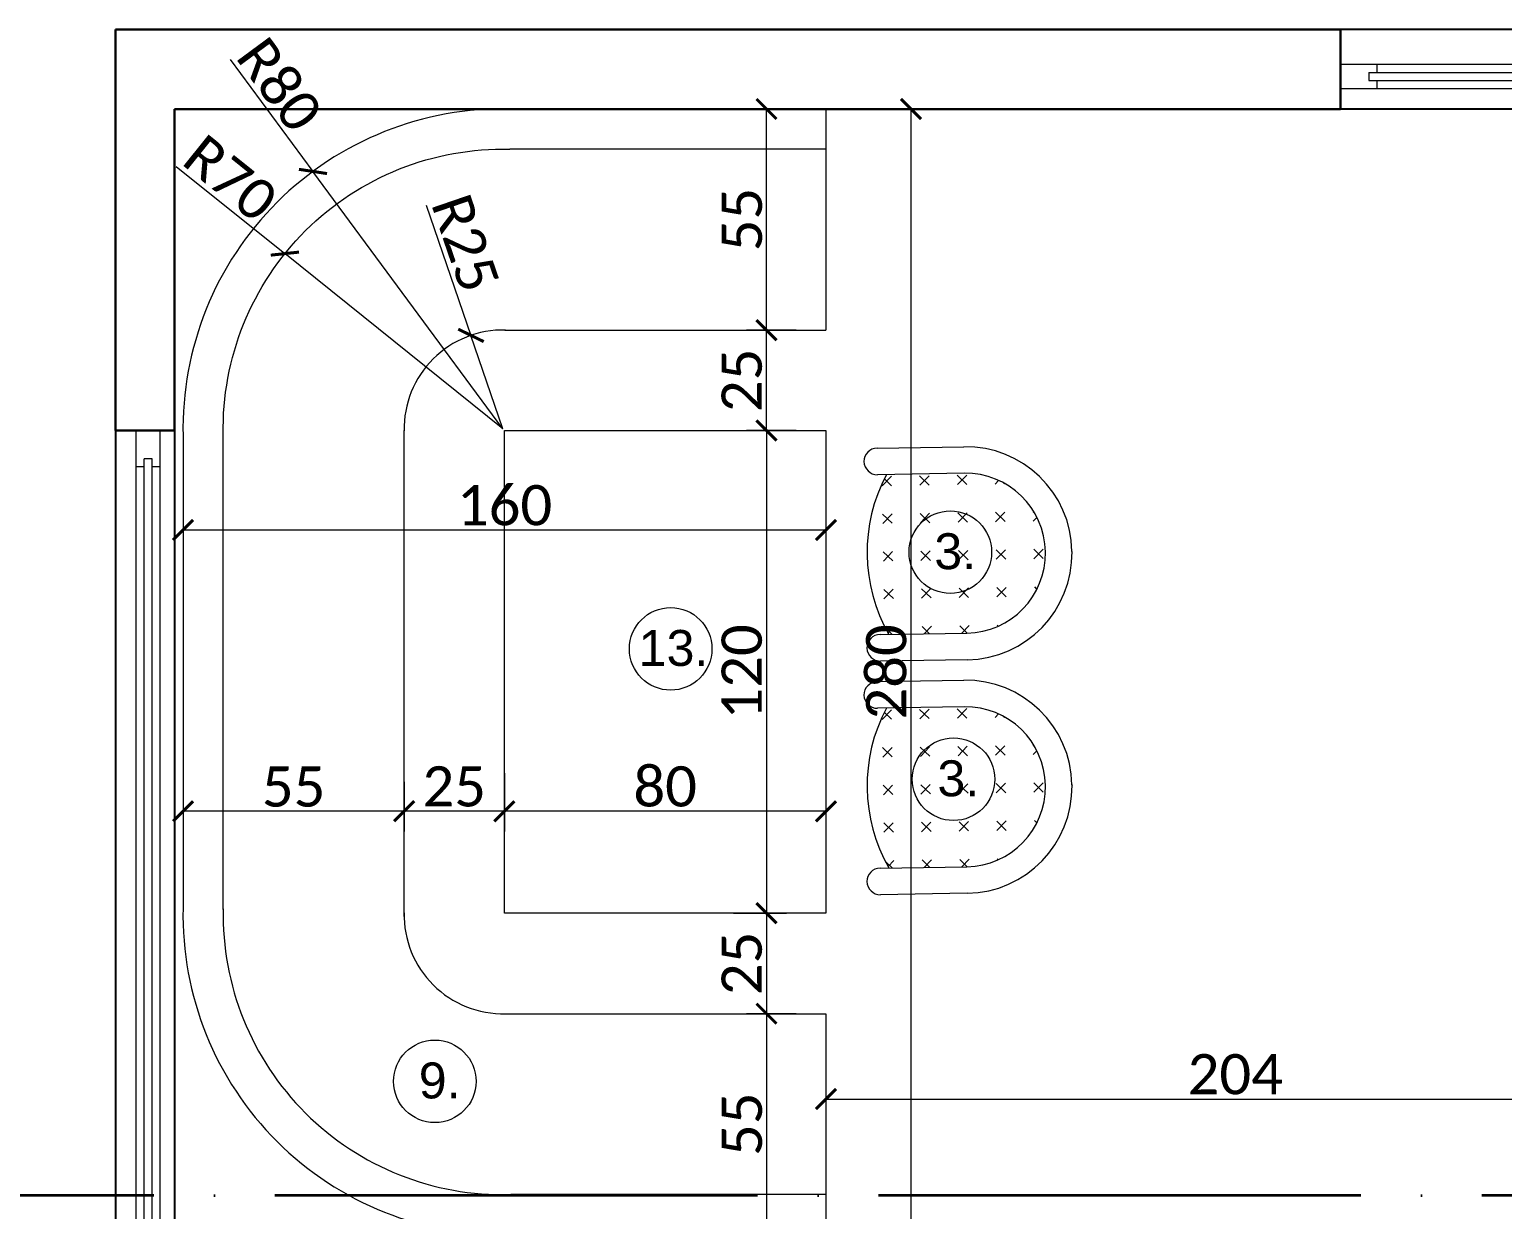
# Model space of a CAD drawing. Header units: centimetres. Extents: x -26724 to 60145, y -23645 to 6771.
# Drawn here: x -19476.2 to -19109.8, y 6281.7 to 6575.2 of the extents above; entities that cross this region are included whole.
import ezdxf

# ---------------------------------------------------------------- set-up
doc = ezdxf.new("R2010")
doc.units = ezdxf.units.CM
doc.linetypes.add('ACAD_ISO04W100', pattern=[30, 24, -3, 0, -3])
doc.linetypes.add('AUSGEZOGEN', pattern=[0])
for name, color, linetype, lineweight in [('4.KOTE', 88, 'Continuous', 15), ('namestaj', 8, 'Continuous', 9), ('namjestaj', 150, 'Continuous', 5), ('prozori', 140, 'Continuous', 13), ('zid', 7, 'Continuous', 40)]:
    doc.layers.add(name, color=color, linetype=linetype, lineweight=lineweight)
doc.layers.add('IZGLED 2', color=253, linetype='Continuous', lineweight=9, true_color=0x828282)
doc.layers.add('pozicije', color=7, linetype='Continuous')
doc.styles.add('0.15', font='arial.ttf', dxfattribs={"height": 0.15})
doc.styles.get("Standard").update_dxf_attribs({"font": 'calibri.ttf'})
doc.dimstyles.new('ja 1 50', dxfattribs={"dimtxt": 10, "dimasz": 5, "dimexe": 5, "dimexo": 5, "dimgap": 1, "dimtad": 1, "dimdec": 0, "dimtxsty": 'Standard', "dimblk": 'ARCHTICK', "dimcen": 2.5, "dimclrd": 256, "dimclrt": 7, "dimadec": 0, "dimazin": 0, "dimtfac": 1, "dimtdec": 0, "dimtix": 1, "dimtmove": 1, "dimatfit": 3, "dimldrblk": 'ARCHTICK', "dimfxl": 10, "dimfxlon": 1, "dimlwd": 0, "dimlwe": 9, "dimarcsym": 0})

# ---------------------------------------------------------------- blocks, each defined once
blk = doc.blocks.new('_ArchTick')
at = {"color": 0, "linetype": 'ByBlock', "const_width": 0.15}
blk.add_lwpolyline([(-0.5, -0.5), (0.5, 0.5)], dxfattribs=at)
blk = doc.blocks.new('*D2879')
at = {"layer": '4.KOTE', "color": 0, "lineweight": 9, "transparency": 16777216}
for p, q in [((-19278.07, 6318.73), (-19278.07, 6304.23)), ((-19074.46, 6309.23), (-19074.46, 6314.23))]:
    blk.add_line(p, q, dxfattribs=at)
at = {"layer": '4.KOTE', "lineweight": 0, "transparency": 16777216}
blk.add_line((-19278.07, 6309.23), (-19074.46, 6309.23), dxfattribs=at)
at = {"layer": 'Defpoints', "color": 0, "lineweight": 50, "transparency": 16777216}
for p in [(-19278.07, 6355.45, 13.5), (-19074.46, 6309.23), (-19074.46, 6309.23)]:
    blk.add_point(p, dxfattribs=at)
at = {"layer": '4.KOTE', "lineweight": 0, "transparency": 16777216, "xscale": 5, "yscale": 5, "zscale": 5, "rotation": 180}
blk.add_blockref('_ArchTick', (-19278.07, 6309.23), dxfattribs=at)
at = {"layer": '4.KOTE', "lineweight": 0, "transparency": 16777216, "xscale": 5, "yscale": 5, "zscale": 5}
blk.add_blockref('_ArchTick', (-19074.46, 6309.23), dxfattribs=at)
at = {"layer": '4.KOTE', "color": 7, "transparency": 16777216, "insert": (-19176.27, 6315.35), "char_height": 10, "attachment_point": 5}
blk.add_mtext('204', dxfattribs=at)
blk = doc.blocks.new('*D2862')
at = {"layer": '4.KOTE', "color": 0, "lineweight": 9, "transparency": 16777216}
for p, q in [((-19358.07, 6390.31), (-19358.07, 6375.8)), ((-19278.07, 6390.31), (-19278.07, 6375.8))]:
    blk.add_line(p, q, dxfattribs=at)
at = {"layer": '4.KOTE', "lineweight": 0, "transparency": 16777216}
blk.add_line((-19278.07, 6380.8), (-19358.07, 6380.8), dxfattribs=at)
at = {"layer": 'Defpoints', "color": 0, "lineweight": 50, "transparency": 16777216}
for p in [(-19358.07, 6427.03, 13.5), (-19278.07, 6427.03, 13.5), (-19358.07, 6380.8)]:
    blk.add_point(p, dxfattribs=at)
at = {"layer": '4.KOTE', "lineweight": 0, "transparency": 16777216, "xscale": 5, "yscale": 5, "zscale": 5, "rotation": 180}
blk.add_blockref('_ArchTick', (-19358.07, 6380.8), dxfattribs=at)
at = {"layer": '4.KOTE', "lineweight": 0, "transparency": 16777216, "xscale": 5, "yscale": 5, "zscale": 5}
blk.add_blockref('_ArchTick', (-19278.07, 6380.8), dxfattribs=at)
at = {"layer": '4.KOTE', "color": 7, "transparency": 16777216, "insert": (-19318.07, 6386.93), "char_height": 10, "attachment_point": 5}
blk.add_mtext('80', dxfattribs=at)
blk = doc.blocks.new('*D2880')
at = {"layer": '4.KOTE', "color": 0, "lineweight": 9, "transparency": 16777216}
for p, q in [((-19285.48, 6475.48), (-19297.87, 6475.48)), ((-19285.48, 6355.45), (-19297.87, 6355.45))]:
    blk.add_line(p, q, dxfattribs=at)
at = {"layer": '4.KOTE', "lineweight": 0, "transparency": 16777216}
blk.add_line((-19292.87, 6475.48), (-19292.87, 6355.45), dxfattribs=at)
at = {"layer": 'Defpoints', "color": 0, "lineweight": 50, "transparency": 16777216}
for p in [(-19278.07, 6475.48, 13.5), (-19292.87, 6355.45), (-19278.07, 6355.45, 13.5)]:
    blk.add_point(p, dxfattribs=at)
at = {"layer": '4.KOTE', "lineweight": 0, "transparency": 16777216, "xscale": 5, "yscale": 5, "zscale": 5}
for p, rotation in [((-19292.87, 6475.48), 90), ((-19292.87, 6355.45), 270)]:
    blk.add_blockref('_ArchTick', p, dxfattribs=dict(at, rotation=rotation))
at = {"layer": '4.KOTE', "color": 7, "transparency": 16777216, "insert": (-19298.99, 6415.46), "char_height": 10, "attachment_point": 5, "rotation": 90}
blk.add_mtext('120', dxfattribs=at)
blk = doc.blocks.new('*D2881')
at = {"layer": '4.KOTE', "color": 0, "lineweight": 9, "transparency": 16777216}
for p, q in [((-19265.25, 6555.46), (-19251.93, 6555.46)), ((-19266.8, 6275.47), (-19251.93, 6275.47))]:
    blk.add_line(p, q, dxfattribs=at)
at = {"layer": '4.KOTE', "lineweight": 0, "transparency": 16777216}
blk.add_line((-19256.93, 6555.46), (-19256.93, 6275.47), dxfattribs=at)
at = {"layer": 'Defpoints', "color": 0, "lineweight": 50, "transparency": 16777216}
for p in [(-19278.07, 6555.46, 13.5), (-19356.44, 6275.47, 13.5), (-19256.93, 6275.47)]:
    blk.add_point(p, dxfattribs=at)
at = {"layer": '4.KOTE', "lineweight": 0, "transparency": 16777216, "xscale": 5, "yscale": 5, "zscale": 5}
for p, rotation in [((-19256.93, 6555.46), 90), ((-19256.93, 6275.47), 270)]:
    blk.add_blockref('_ArchTick', p, dxfattribs=dict(at, rotation=rotation))
at = {"layer": '4.KOTE', "color": 7, "transparency": 16777216, "insert": (-19263.05, 6415.47), "char_height": 10, "attachment_point": 5, "rotation": 90}
blk.add_mtext('280', dxfattribs=at)
blk = doc.blocks.new('*D2882')
at = {"layer": '4.KOTE', "color": 0, "lineweight": 9, "transparency": 16777216}
for p, q in [((-19278.07, 6459.2), (-19278.07, 6445.74)), ((-19437.98, 6455.4), (-19437.98, 6445.74))]:
    blk.add_line(p, q, dxfattribs=at)
at = {"layer": '4.KOTE', "lineweight": 0, "transparency": 16777216}
blk.add_line((-19278.07, 6450.74), (-19437.98, 6450.74), dxfattribs=at)
at = {"layer": 'Defpoints', "color": 0, "lineweight": 50, "transparency": 16777216}
for p in [(-19278.07, 6500.48, 27), (-19437.98, 6458.89, 13.5), (-19437.98, 6450.74)]:
    blk.add_point(p, dxfattribs=at)
at = {"layer": '4.KOTE', "lineweight": 0, "transparency": 16777216, "xscale": 5, "yscale": 5, "zscale": 5, "rotation": 180}
blk.add_blockref('_ArchTick', (-19437.98, 6450.74), dxfattribs=at)
at = {"layer": '4.KOTE', "lineweight": 0, "transparency": 16777216, "xscale": 5, "yscale": 5, "zscale": 5}
blk.add_blockref('_ArchTick', (-19278.07, 6450.74), dxfattribs=at)
at = {"layer": '4.KOTE', "color": 7, "transparency": 16777216, "insert": (-19358.02, 6456.87), "char_height": 10, "attachment_point": 5}
blk.add_mtext('160', dxfattribs=at)
blk = doc.blocks.new('*D2859')
at = {"layer": '4.KOTE', "lineweight": 0, "transparency": 16777216}
for p in [(-19439.66, 6541.2), (-19358.41, 6475.9)]:
    blk.add_line(p, (-19412.65, 6519.49), dxfattribs=at)
at = {"layer": 'Defpoints', "color": 0, "lineweight": 50, "transparency": 16777216}
for p in [(-19412.65, 6519.49, 13.5), (-19358.41, 6475.9, 13.5)]:
    blk.add_point(p, dxfattribs=at)
at = {"layer": '4.KOTE', "lineweight": 0, "transparency": 16777216, "xscale": 5, "yscale": 5, "zscale": 5, "rotation": 321.2116402817499}
blk.add_blockref('_ArchTick', (-19412.65, 6519.49), dxfattribs=at)
at = {"layer": '4.KOTE', "color": 7, "transparency": 16777216, "insert": (-19426.21, 6538.25), "char_height": 10, "attachment_point": 5, "rotation": 321.2116}
blk.add_mtext('R70', dxfattribs=at)
blk = doc.blocks.new('*D2860')
at = {"layer": '4.KOTE', "lineweight": 0, "transparency": 16777216}
for p in [(-19426.25, 6567.81), (-19358.41, 6475.9)]:
    blk.add_line(p, (-19405.67, 6539.93), dxfattribs=at)
at = {"layer": 'Defpoints', "color": 0, "lineweight": 50, "transparency": 16777216}
for p in [(-19405.67, 6539.93, 13.5), (-19358.41, 6475.9, 13.5)]:
    blk.add_point(p, dxfattribs=at)
at = {"layer": '4.KOTE', "lineweight": 0, "transparency": 16777216, "xscale": 5, "yscale": 5, "zscale": 5, "rotation": 306.4316435814458}
blk.add_blockref('_ArchTick', (-19405.67, 6539.93), dxfattribs=at)
at = {"layer": '4.KOTE', "color": 7, "transparency": 16777216, "insert": (-19414, 6561.53), "char_height": 10, "attachment_point": 5, "rotation": 306.4316}
blk.add_mtext('R80', dxfattribs=at)
blk = doc.blocks.new('*D2861')
at = {"layer": '4.KOTE', "lineweight": 0, "transparency": 16777216}
for p in [(-19377.48, 6531.58), (-19358.41, 6475.9)]:
    blk.add_line(p, (-19366.37, 6499.16), dxfattribs=at)
at = {"layer": 'Defpoints', "color": 0, "lineweight": 50, "transparency": 16777216}
for p in [(-19366.37, 6499.16, 13.5), (-19358.41, 6475.9, 13.5)]:
    blk.add_point(p, dxfattribs=at)
at = {"layer": '4.KOTE', "lineweight": 0, "transparency": 16777216, "xscale": 5, "yscale": 5, "zscale": 5, "rotation": 288.9097310291538}
blk.add_blockref('_ArchTick', (-19366.37, 6499.16), dxfattribs=at)
at = {"layer": '4.KOTE', "color": 7, "transparency": 16777216, "insert": (-19367.76, 6522.09), "char_height": 10, "attachment_point": 5, "rotation": 288.9097}
blk.add_mtext('R25', dxfattribs=at)
blk = doc.blocks.new('*D2885')
at = {"layer": '4.KOTE', "color": 0, "lineweight": 9, "transparency": 16777216}
for p, q in [((-19382.99, 6373.38), (-19382.99, 6385.8)), ((-19358.07, 6373.38), (-19358.07, 6385.8))]:
    blk.add_line(p, q, dxfattribs=at)
at = {"layer": '4.KOTE', "lineweight": 0, "transparency": 16777216}
blk.add_line((-19358.07, 6380.8), (-19382.99, 6380.8), dxfattribs=at)
at = {"layer": 'Defpoints', "color": 0, "lineweight": 50, "transparency": 16777216}
for p in [(-19382.99, 6380.8), (-19382.99, 6365.84, 13.5), (-19358.07, 6365.84, 13.5)]:
    blk.add_point(p, dxfattribs=at)
at = {"layer": '4.KOTE', "lineweight": 0, "transparency": 16777216, "xscale": 5, "yscale": 5, "zscale": 5, "rotation": 180}
blk.add_blockref('_ArchTick', (-19382.99, 6380.8), dxfattribs=at)
at = {"layer": '4.KOTE', "lineweight": 0, "transparency": 16777216, "xscale": 5, "yscale": 5, "zscale": 5}
blk.add_blockref('_ArchTick', (-19358.07, 6380.8), dxfattribs=at)
at = {"layer": '4.KOTE', "color": 7, "transparency": 16777216, "insert": (-19370.53, 6386.93), "char_height": 10, "attachment_point": 5}
blk.add_mtext('25', dxfattribs=at)
blk = doc.blocks.new('*D2886')
at = {"layer": '4.KOTE', "color": 0, "lineweight": 9, "transparency": 16777216}
for p, q in [((-19301.11, 6355.45), (-19287.87, 6355.45)), ((-19301.11, 6330.45), (-19287.87, 6330.45))]:
    blk.add_line(p, q, dxfattribs=at)
at = {"layer": '4.KOTE', "lineweight": 0, "transparency": 16777216}
blk.add_line((-19292.87, 6355.45), (-19292.87, 6330.45), dxfattribs=at)
at = {"layer": 'Defpoints', "color": 0, "lineweight": 50, "transparency": 16777216}
for p in [(-19313.25, 6355.45, 13.5), (-19313.25, 6330.45, 13.5), (-19292.87, 6330.45)]:
    blk.add_point(p, dxfattribs=at)
at = {"layer": '4.KOTE', "lineweight": 0, "transparency": 16777216, "xscale": 5, "yscale": 5, "zscale": 5}
for p, rotation in [((-19292.87, 6355.45), 90), ((-19292.87, 6330.45), 270)]:
    blk.add_blockref('_ArchTick', p, dxfattribs=dict(at, rotation=rotation))
at = {"layer": '4.KOTE', "color": 7, "transparency": 16777216, "insert": (-19298.99, 6342.95), "char_height": 10, "attachment_point": 5, "rotation": 90}
blk.add_mtext('25', dxfattribs=at)
blk = doc.blocks.new('*D2887')
at = {"layer": '4.KOTE', "color": 0, "lineweight": 9, "transparency": 16777216}
for p, q in [((-19285.47, 6500.47), (-19297.87, 6500.47)), ((-19285.48, 6475.48), (-19297.87, 6475.48))]:
    blk.add_line(p, q, dxfattribs=at)
at = {"layer": '4.KOTE', "lineweight": 0, "transparency": 16777216}
blk.add_line((-19292.87, 6475.48), (-19292.87, 6500.47), dxfattribs=at)
at = {"layer": 'Defpoints', "color": 0, "lineweight": 50, "transparency": 16777216}
for p in [(-19292.87, 6500.47), (-19278.07, 6500.47, 13.5), (-19278.07, 6475.48, 13.5)]:
    blk.add_point(p, dxfattribs=at)
at = {"layer": '4.KOTE', "lineweight": 0, "transparency": 16777216, "xscale": 5, "yscale": 5, "zscale": 5}
for p, rotation in [((-19292.87, 6500.47), 90), ((-19292.87, 6475.48), 270)]:
    blk.add_blockref('_ArchTick', p, dxfattribs=dict(at, rotation=rotation))
at = {"layer": '4.KOTE', "color": 7, "transparency": 16777216, "insert": (-19298.99, 6487.97), "char_height": 10, "attachment_point": 5, "rotation": 90}
blk.add_mtext('25', dxfattribs=at)
blk = doc.blocks.new('*D2888')
at = {"layer": '4.KOTE', "color": 0, "lineweight": 9, "transparency": 16777216}
for p, q in [((-19285.48, 6555.46), (-19297.87, 6555.46)), ((-19285.48, 6500.47), (-19297.87, 6500.47))]:
    blk.add_line(p, q, dxfattribs=at)
at = {"layer": '4.KOTE', "lineweight": 0, "transparency": 16777216}
blk.add_line((-19292.87, 6500.47), (-19292.87, 6555.46), dxfattribs=at)
at = {"layer": 'Defpoints', "color": 0, "lineweight": 50, "transparency": 16777216}
for p in [(-19292.87, 6555.46), (-19278.08, 6555.46, 13.5), (-19278.07, 6500.47, 13.5)]:
    blk.add_point(p, dxfattribs=at)
at = {"layer": '4.KOTE', "lineweight": 0, "transparency": 16777216, "xscale": 5, "yscale": 5, "zscale": 5}
for p, rotation in [((-19292.87, 6555.46), 90), ((-19292.87, 6500.47), 270)]:
    blk.add_blockref('_ArchTick', p, dxfattribs=dict(at, rotation=rotation))
at = {"layer": '4.KOTE', "color": 7, "transparency": 16777216, "insert": (-19298.94, 6527.97), "char_height": 10, "attachment_point": 5, "rotation": 90}
blk.add_mtext('55', dxfattribs=at)
blk = doc.blocks.new('*D2889')
at = {"layer": '4.KOTE', "color": 0, "lineweight": 9, "transparency": 16777216}
for p, q in [((-19285.48, 6330.45), (-19297.87, 6330.45)), ((-19285.48, 6275.46), (-19297.87, 6275.46))]:
    blk.add_line(p, q, dxfattribs=at)
at = {"layer": '4.KOTE', "lineweight": 0, "transparency": 16777216}
blk.add_line((-19292.87, 6330.45), (-19292.87, 6275.46), dxfattribs=at)
at = {"layer": 'Defpoints', "color": 0, "lineweight": 50, "transparency": 16777216}
for p in [(-19278.07, 6330.45, 13.5), (-19292.87, 6275.46), (-19278.07, 6275.46, 13.5)]:
    blk.add_point(p, dxfattribs=at)
at = {"layer": '4.KOTE', "lineweight": 0, "transparency": 16777216, "xscale": 5, "yscale": 5, "zscale": 5}
for p, rotation in [((-19292.87, 6330.45), 90), ((-19292.87, 6275.46), 270)]:
    blk.add_blockref('_ArchTick', p, dxfattribs=dict(at, rotation=rotation))
at = {"layer": '4.KOTE', "color": 7, "transparency": 16777216, "insert": (-19298.94, 6302.96), "char_height": 10, "attachment_point": 5, "rotation": 90}
blk.add_mtext('55', dxfattribs=at)
blk = doc.blocks.new('*D2898')
at = {"layer": '4.KOTE', "color": 0, "lineweight": 9, "transparency": 16777216}
for p, q in [((-19437.98, 6388.11), (-19437.98, 6375.8)), ((-19382.99, 6388.11), (-19382.99, 6375.8))]:
    blk.add_line(p, q, dxfattribs=at)
at = {"layer": '4.KOTE', "lineweight": 0, "transparency": 16777216}
blk.add_line((-19382.99, 6380.8), (-19437.98, 6380.8), dxfattribs=at)
at = {"layer": 'Defpoints', "color": 0, "lineweight": 50, "transparency": 16777216}
for p in [(-19437.98, 6395.2, 13.5), (-19382.99, 6395.2, 13.5), (-19437.98, 6380.8)]:
    blk.add_point(p, dxfattribs=at)
at = {"layer": '4.KOTE', "lineweight": 0, "transparency": 16777216, "xscale": 5, "yscale": 5, "zscale": 5, "rotation": 180}
blk.add_blockref('_ArchTick', (-19437.98, 6380.8), dxfattribs=at)
at = {"layer": '4.KOTE', "lineweight": 0, "transparency": 16777216, "xscale": 5, "yscale": 5, "zscale": 5}
blk.add_blockref('_ArchTick', (-19382.99, 6380.8), dxfattribs=at)
at = {"layer": '4.KOTE', "color": 7, "transparency": 16777216, "insert": (-19410.48, 6386.88), "char_height": 10, "attachment_point": 5}
blk.add_mtext('55', dxfattribs=at)

msp = doc.modelspace()

# ---------------------------------------------------------------- linework, layer by layer
at = {"layer": 'IZGLED 2', "lineweight": 25, "ltscale": 12}
for p, q in [((-18795.07, 6575.24, 13.5), (-19150.07, 6575.24, 13.5)), ((-18795.07, 6555.46, 13.5), (-19150.07, 6555.46, 13.5)), ((-19454.79, 6475.46, 13.5), (-19454.79, 6075.46, 13.5)), ((-19440.07, 6475.46, 13.5), (-19440.07, 6075.46, 13.5))]:
    msp.add_line(p, q, dxfattribs=at)
at = {"layer": 'IZGLED 2', "color": 32, "linetype": 'ACAD_ISO04W100', "lineweight": 35, "ltscale": 5}
msp.add_line((-17794.14, 6285.25), (-19646.43, 6285.25), dxfattribs=at)
at = {"layer": 'namestaj'}
for centre in [(-19247.14, 6445.24, -27), (-19316.7, 6421.18, 13.5), (-19246.36, 6388.76, -27), (-19375.37, 6313.62)]:
    msp.add_circle(centre, 10.27, dxfattribs=at)
at = {"layer": 'namjestaj'}
for p, q in [((-19278.07, 6555.46, 13.5), (-19356.44, 6555.46, 13.5)), ((-19278.07, 6555.46, 27), (-19278.07, 6500.48, 27)), ((-19278.07, 6545.46, 13.5), (-19356.68, 6545.46, 13.5)), ((-19357.92, 6500.48, 13.5), (-19278.07, 6500.47, 13.5)), ((-19437.98, 6474.21, 13.5), (-19437.98, 6356.72, 13.5)), ((-19382.99, 6354.61, 13.5), (-19382.99, 6475.48, 13.5)), ((-19357.92, 6330.45, 13.5), (-19278.07, 6330.45, 13.5)), ((-19278.07, 6330.45, 13.5), (-19278.07, 6275.46, 13.5)), ((-19278.07, 6285.46, 13.5), (-19356.44, 6285.47, 13.5))]:
    msp.add_line(p, q, dxfattribs=at)
at = {"layer": 'namjestaj', "transparency": 33554687}
for p, q in [((-19265.36, 6471.13, 13.5), (-19243.78, 6471.47, 13.5)), ((-19243.67, 6464.85, 13.5), (-19265.26, 6464.51, 13.5)), ((-19264.1, 6461.73, 13.5), (-19261.8, 6464.11, 13.5)), ((-19263.57, 6463.53, 13.5), (-19261.76, 6461.77, 13.5)), ((-19254.78, 6464.22, 13.5), (-19252.4, 6461.92, 13.5)), ((-19254.74, 6461.88, 13.5), (-19252.43, 6464.26, 13.5)), ((-19245.41, 6464.37, 13.5), (-19243.04, 6462.07, 13.5)), ((-19245.38, 6462.03, 13.5), (-19243.07, 6464.41, 13.5)), ((-19236.02, 6462.18, 13.5), (-19235.15, 6463.08, 13.5)), ((-19233.96, 6462.49, 13.5), (-19233.68, 6462.22, 13.5)), ((-19263.99, 6454.71, 13.5), (-19261.61, 6452.41, 13.5)), ((-19263.95, 6452.37, 13.5), (-19261.65, 6454.75, 13.5)), ((-19254.63, 6454.86, 13.5), (-19252.25, 6452.56, 13.5)), ((-19254.59, 6452.52, 13.5), (-19252.29, 6454.9, 13.5)), ((-19245.26, 6455.01, 13.5), (-19242.89, 6452.71, 13.5)), ((-19245.23, 6452.67, 13.5), (-19242.92, 6455.05, 13.5)), ((-19235.9, 6455.16, 13.5), (-19233.53, 6452.86, 13.5)), ((-19235.87, 6452.82, 13.5), (-19233.56, 6455.2, 13.5)), ((-19226.54, 6455.31, 13.5), (-19226.17, 6454.95, 13.5)), ((-19226.51, 6452.97, 13.5), (-19225.6, 6453.9, 13.5)), ((-19263.84, 6445.35, 13.5), (-19261.46, 6443.05, 13.5)), ((-19263.8, 6443.01, 13.5), (-19261.5, 6445.39, 13.5)), ((-19254.48, 6445.5, 13.5), (-19252.1, 6443.2, 13.5)), ((-19254.44, 6443.16, 13.5), (-19252.14, 6445.54, 13.5)), ((-19245.12, 6445.65, 13.5), (-19242.74, 6443.35, 13.5)), ((-19245.08, 6443.31, 13.5), (-19242.78, 6445.69, 13.5)), ((-19235.75, 6445.8, 13.5), (-19233.38, 6443.5, 13.5)), ((-19235.72, 6443.46, 13.5), (-19233.41, 6445.84, 13.5)), ((-19226.39, 6445.95, 13.5), (-19224.02, 6443.65, 13.5)), ((-19226.36, 6443.61, 13.5), (-19224.05, 6445.99, 13.5)), ((-19223.5, 6445.27, 13.5), (-19223.5, 6445.31, 13.5)), ((-19216.88, 6445.42, 13.5), (-19216.88, 6445.38, 13.5)), ((-19263.69, 6435.99, 13.5), (-19261.31, 6433.69, 13.5)), ((-19263.65, 6433.65, 13.5), (-19261.35, 6436.03, 13.5)), ((-19254.33, 6436.14, 13.5), (-19251.95, 6433.84, 13.5)), ((-19254.29, 6433.8, 13.5), (-19251.99, 6436.18, 13.5)), ((-19244.97, 6436.29, 13.5), (-19242.59, 6433.99, 13.5)), ((-19244.93, 6433.95, 13.5), (-19242.63, 6436.33, 13.5)), ((-19235.61, 6436.44, 13.5), (-19233.23, 6434.14, 13.5)), ((-19235.57, 6434.1, 13.5), (-19233.26, 6436.48, 13.5)), ((-19226.24, 6436.59, 13.5), (-19225.63, 6435.99, 13.5)), ((-19262.64, 6425.18, 13.5), (-19261.2, 6426.67, 13.5)), ((-19254.18, 6426.78, 13.5), (-19252.29, 6424.95, 13.5)), ((-19253.66, 6424.93, 13.5), (-19251.84, 6426.82, 13.5)), ((-19244.82, 6426.93, 13.5), (-19242.93, 6425.1, 13.5)), ((-19244.3, 6425.08, 13.5), (-19242.48, 6426.97, 13.5)), ((-19235.46, 6427.08, 13.5), (-19235.21, 6426.84, 13.5)), ((-19264.62, 6424.76, 13.5), (-19243.04, 6425.1, 13.5)), ((-19263.28, 6426.38, 13.5), (-19261.65, 6424.8, 13.5)), ((-19242.93, 6418.48, 13.5), (-19264.52, 6418.14, 13.5)), ((-19265.36, 6413.04, 13.5), (-19243.78, 6413.38, 13.5)), ((-19243.67, 6406.76, 13.5), (-19265.26, 6406.42, 13.5)), ((-19264.1, 6403.64, 13.5), (-19261.8, 6406.02, 13.5)), ((-19263.57, 6405.44, 13.5), (-19261.76, 6403.68, 13.5)), ((-19254.78, 6406.13, 13.5), (-19252.4, 6403.83, 13.5)), ((-19254.74, 6403.79, 13.5), (-19252.43, 6406.17, 13.5)), ((-19245.41, 6406.28, 13.5), (-19243.04, 6403.98, 13.5)), ((-19245.38, 6403.94, 13.5), (-19243.07, 6406.32, 13.5)), ((-19236.02, 6404.09, 13.5), (-19235.15, 6404.99, 13.5)), ((-19233.96, 6404.4, 13.5), (-19233.68, 6404.13, 13.5)), ((-19226.54, 6397.22, 13.5), (-19226.17, 6396.86, 13.5)), ((-19263.99, 6396.62, 13.5), (-19261.61, 6394.32, 13.5)), ((-19263.95, 6394.28, 13.5), (-19261.65, 6396.66, 13.5)), ((-19254.63, 6396.77, 13.5), (-19252.25, 6394.47, 13.5)), ((-19254.59, 6394.43, 13.5), (-19252.29, 6396.81, 13.5)), ((-19245.26, 6396.92, 13.5), (-19242.89, 6394.62, 13.5)), ((-19245.23, 6394.58, 13.5), (-19242.92, 6396.96, 13.5)), ((-19235.9, 6397.07, 13.5), (-19233.53, 6394.77, 13.5)), ((-19235.87, 6394.73, 13.5), (-19233.56, 6397.11, 13.5)), ((-19226.51, 6394.88, 13.5), (-19225.6, 6395.81, 13.5)), ((-19263.84, 6387.26, 13.5), (-19261.46, 6384.96, 13.5)), ((-19263.8, 6384.92, 13.5), (-19261.5, 6387.3, 13.5)), ((-19254.48, 6387.41, 13.5), (-19252.1, 6385.11, 13.5)), ((-19254.44, 6385.07, 13.5), (-19252.14, 6387.45, 13.5)), ((-19245.12, 6387.56, 13.5), (-19242.74, 6385.26, 13.5)), ((-19245.08, 6385.22, 13.5), (-19242.78, 6387.6, 13.5)), ((-19235.75, 6387.71, 13.5), (-19233.38, 6385.41, 13.5)), ((-19235.72, 6385.37, 13.5), (-19233.41, 6387.75, 13.5)), ((-19226.39, 6387.86, 13.5), (-19224.02, 6385.56, 13.5)), ((-19226.36, 6385.52, 13.5), (-19224.05, 6387.9, 13.5)), ((-19223.5, 6387.18, 13.5), (-19223.5, 6387.22, 13.5)), ((-19216.88, 6387.33, 13.5), (-19216.88, 6387.29, 13.5)), ((-19263.69, 6377.9, 13.5), (-19261.31, 6375.6, 13.5)), ((-19263.65, 6375.56, 13.5), (-19261.35, 6377.94, 13.5)), ((-19254.33, 6378.05, 13.5), (-19251.95, 6375.75, 13.5)), ((-19254.29, 6375.71, 13.5), (-19251.99, 6378.09, 13.5)), ((-19244.97, 6378.2, 13.5), (-19242.59, 6375.9, 13.5)), ((-19244.93, 6375.86, 13.5), (-19242.63, 6378.24, 13.5)), ((-19235.61, 6378.35, 13.5), (-19233.23, 6376.04, 13.5)), ((-19235.57, 6376.01, 13.5), (-19233.26, 6378.39, 13.5)), ((-19226.24, 6378.5, 13.5), (-19225.63, 6377.9, 13.5)), ((-19263.28, 6368.29, 13.5), (-19261.65, 6366.71, 13.5)), ((-19262.64, 6367.09, 13.5), (-19261.2, 6368.58, 13.5)), ((-19254.18, 6368.69, 13.5), (-19252.29, 6366.86, 13.5)), ((-19253.66, 6366.84, 13.5), (-19251.84, 6368.73, 13.5)), ((-19244.82, 6368.84, 13.5), (-19242.93, 6367.01, 13.5)), ((-19244.3, 6366.99, 13.5), (-19242.48, 6368.87, 13.5)), ((-19235.46, 6368.99, 13.5), (-19235.21, 6368.75, 13.5)), ((-19264.62, 6366.66, 13.5), (-19243.04, 6367.01, 13.5)), ((-19242.93, 6360.39, 13.5), (-19264.52, 6360.05, 13.5))]:
    msp.add_line(p, q, dxfattribs=at)
at = {"layer": 'namjestaj', "color": 252, "linetype": 'AUSGEZOGEN', "lineweight": 18, "transparency": 33554687}
msp.add_line((-19377.99, 6289, 13.5), (-19377.99, 6289, 13.5), dxfattribs=at)
at = {"layer": 'namjestaj', "elevation": 13.5}
msp.add_lwpolyline([(-19427.98, 6356.4), (-19427.98, 6474.47, -0.427518), (-19356.68, 6545.46, -0.427518)], format="xyb", dxfattribs=at)
msp.add_lwpolyline([(-19358.07, 6475.48), (-19278.07, 6475.48), (-19278.07, 6355.45), (-19358.07, 6355.45)], close=True, dxfattribs=at)
at = {"layer": 'namjestaj'}
for centre, radius, start, end in [((-19358.41, 6475.9, 13.5), 79.59, 88.5827, 181.2175), ((-19358.41, 6475.9, 13.5), 24.59, 88.5827, 181.2175), ((-19358.41, 6355.03, 13.5), 79.59, 178.7825, 271.4173), ((-19358.41, 6355.03, 13.5), 69.59, 178.7825, 271.4173), ((-19358.41, 6355.03, 13.5), 24.59, 178.7825, 271.4173)]:
    msp.add_arc(centre, radius, start, end, dxfattribs=at)
at = {"layer": 'namjestaj', "transparency": 33554687}
for centre, radius, start, end in [((-19265.31, 6467.82, 13.5), 3.31, 90.9137, 270.9137), ((-19243.36, 6445, 13.5), 26.48, 0.9137, 90.9137), ((-19226.72, 6445.24, 13.5), 41.14, 152.0171, 209.8102), ((-19243.36, 6445, 13.5), 19.86, 0.9137, 90.9137), ((-19243.35, 6444.96, 13.5), 19.86, 270.9137, 0.9137), ((-19243.35, 6444.96, 13.5), 26.48, 270.9137, 0.9137), ((-19264.57, 6421.45, 13.5), 3.31, 90.9137, 270.9137), ((-19265.31, 6409.73, 13.5), 3.31, 90.9137, 270.9137), ((-19243.36, 6386.91, 13.5), 26.48, 0.9137, 90.9137), ((-19226.72, 6387.15, 13.5), 41.14, 152.0171, 209.8102), ((-19243.36, 6386.91, 13.5), 19.86, 0.9137, 90.9137), ((-19243.35, 6386.87, 13.5), 19.86, 270.9137, 0.9137), ((-19243.35, 6386.87, 13.5), 26.48, 270.9137, 0.9137), ((-19264.57, 6363.35, 13.5), 3.31, 90.9137, 270.9137)]:
    msp.add_arc(centre, radius, start, end, dxfattribs=at)
at = {"layer": 'prozori'}
for p, q in [((-19150.07, 6566.57, 13.5), (-18795.07, 6566.57, 13.5)), ((-19141.07, 6566.57, 13.5), (-19141.07, 6564.57, 13.5)), ((-19143.07, 6564.57, 13.5), (-18802.07, 6564.57, 13.5)), ((-19143.07, 6564.57, 13.5), (-19143.07, 6562.57, 13.5)), ((-19143.07, 6562.57, 13.5), (-18802.07, 6562.57, 13.5)), ((-19141.07, 6562.57, 13.5), (-19141.07, 6560.57, 13.5)), ((-19150.07, 6560.57, 13.5), (-18795.07, 6560.57, 13.5)), ((-19449.68, 6075.46, 13.5), (-19449.68, 6475.46, 13.5)), ((-19443.68, 6075.46, 13.5), (-19443.68, 6475.46, 13.5)), ((-19447.68, 6082.46, 13.5), (-19447.68, 6468.46, 13.5)), ((-19445.68, 6468.46, 13.5), (-19447.68, 6468.46, 13.5)), ((-19445.68, 6082.46, 13.5), (-19445.68, 6468.46, 13.5)), ((-19447.68, 6466.46, 13.5), (-19449.68, 6466.46, 13.5)), ((-19443.68, 6466.46, 13.5), (-19445.68, 6466.46, 13.5))]:
    msp.add_line(p, q, dxfattribs=at)
at = {"layer": 'zid', "lineweight": 30}
for p, q in [((-19150.07, 6575.24, 13.5), (-19454.79, 6575.24, 13.5)), ((-19454.79, 6575.24, 13.5), (-19454.79, 6475.46, 13.5)), ((-19150.07, 6555.46, 13.5), (-19150.07, 6575.24, 13.5)), ((-19440.07, 6475.46, 13.5), (-19440.07, 6555.46, 13.5)), ((-19440.07, 6555.46, 13.5), (-19150.07, 6555.46, 13.5)), ((-19454.79, 6475.46, 13.5), (-19440.07, 6475.46, 13.5))]:
    msp.add_line(p, q, dxfattribs=at)

# ---------------------------------------------------------------- texts
at = {"layer": 'pozicije', "style": '0.15'}
for s, p in [('3.', (-19251.13, 6441.01, -27)), ('13.', (-19324.66, 6416.95, 13.5)), ('3.', (-19250.35, 6384.53, -27)), ('9.', (-19379.36, 6309.38))]:
    msp.add_text(s, height=8.93, dxfattribs=at).set_placement(p)

# ---------------------------------------------------------------- dimensions: what is measured, and where the dimension line sits
at = {"layer": '4.KOTE'}
for mpoint, picture, middle in [((-19405.67, 6539.93, 13.5), '*D2860', (-19414, 6561.53)), ((-19412.65, 6519.49, 13.5), '*D2859', (-19426.21, 6538.25)), ((-19366.37, 6499.16, 13.5), '*D2861', (-19367.76, 6522.09))]:
    dim = msp.add_radius_dim(center=(-19358.41, 6475.9, 13.5), mpoint=mpoint, dimstyle='ja 1 50', dxfattribs=at)
    dim.commit()
    dim.dimension.update_dxf_attribs({"geometry": picture, "text_midpoint": middle})
for base, p1, p2, picture, middle in [((-19256.93, 6275.47), (-19278.07, 6555.46, 13.5), (-19356.44, 6275.47, 13.5), '*D2881', (-19263.05, 6415.47)), ((-19292.87, 6555.46), (-19278.07, 6500.47, 13.5), (-19278.08, 6555.46, 13.5), '*D2888', (-19298.94, 6527.97)), ((-19292.87, 6500.47), (-19278.07, 6475.48, 13.5), (-19278.07, 6500.47, 13.5), '*D2887', (-19298.99, 6487.97)), ((-19292.87, 6355.45), (-19278.07, 6475.48, 13.5), (-19278.07, 6355.45, 13.5), '*D2880', (-19298.99, 6415.46)), ((-19292.87, 6330.45), (-19313.25, 6355.45, 13.5), (-19313.25, 6330.45, 13.5), '*D2886', (-19298.99, 6342.95)), ((-19292.87, 6275.46), (-19278.07, 6330.45, 13.5), (-19278.07, 6275.46, 13.5), '*D2889', (-19298.94, 6302.96))]:
    dim = msp.add_linear_dim(base=base, p1=p1, p2=p2, angle=90, dimstyle='ja 1 50', dxfattribs=at)
    dim.commit()
    dim.dimension.update_dxf_attribs({"geometry": picture, "text_midpoint": middle})
for base, p1, p2, picture, middle in [((-19437.98, 6450.74), (-19278.07, 6500.48, 27), (-19437.98, 6458.89, 13.5), '*D2882', (-19358.02, 6456.87)), ((-19358.07, 6380.8), (-19278.07, 6427.03, 13.5), (-19358.07, 6427.03, 13.5), '*D2862', (-19318.07, 6386.93)), ((-19437.98, 6380.8), (-19382.99, 6395.2, 13.5), (-19437.98, 6395.2, 13.5), '*D2898', (-19410.48, 6386.88)), ((-19382.99, 6380.8), (-19358.07, 6365.84, 13.5), (-19382.99, 6365.84, 13.5), '*D2885', (-19370.53, 6386.93)), ((-19074.46, 6309.23), (-19278.07, 6355.45, 13.5), (-19074.46, 6309.23), '*D2879', (-19176.27, 6315.35))]:
    dim = msp.add_linear_dim(base=base, p1=p1, p2=p2, dimstyle='ja 1 50', dxfattribs=at)
    dim.commit()
    dim.dimension.update_dxf_attribs({"geometry": picture, "text_midpoint": middle})

doc.saveas('drawing.dxf')
